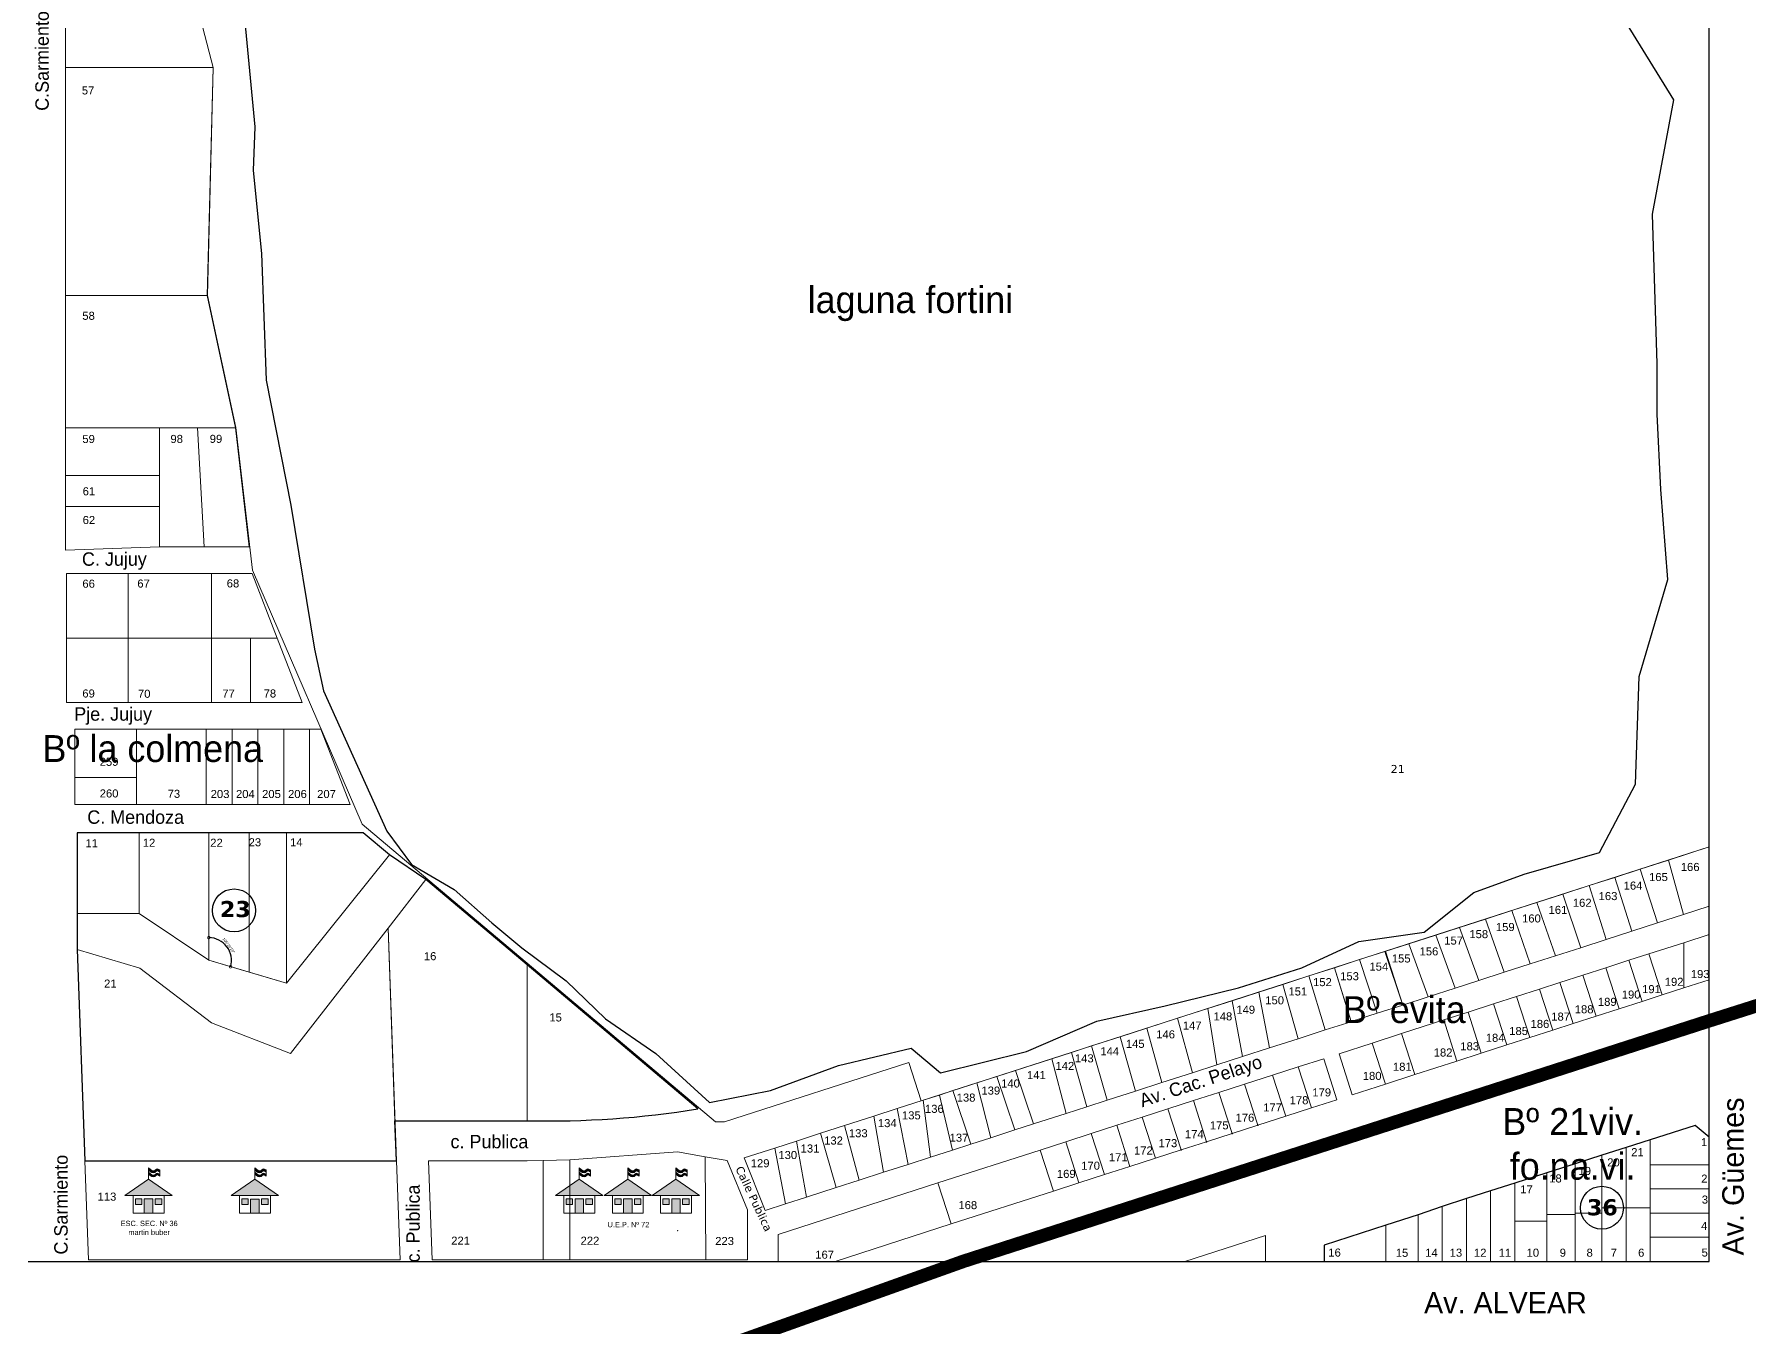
# Model space of a CAD drawing. Header units: millimetres. Extents: x 0 to 6558, y 60 to 10727.
# Drawn here: x 2556 to 3195, y 7400 to 7882 of the extents above; entities that cross this region are included whole.
import ezdxf

# ---------------------------------------------------------------- set-up
doc = ezdxf.new("R2010")
doc.units = ezdxf.units.MM
doc.linetypes.add('ACAD_ISO04W100', pattern=[30, 24, -3, 0, -3])
for name, color, linetype, lineweight in [('0 FERROCARRIL', 5, 'Continuous', 18), ('0 LAGUNA', 140, 'Continuous', 30), ('0 NOMBRE DE BARRIOS', 251, 'Continuous', 35), ('0 N° DE PARCELA', 255, 'Continuous', 25), ('0 SIG - PARCELAS', 252, 'Continuous', 18), ('EQUIPAMIENTOS', 10, 'Continuous', 18)]:
    doc.layers.add(name, color=color, linetype=linetype, lineweight=lineweight)
for name, color, linetype in [('0 NOMBRE DE CALLES', 255, 'Continuous'), ('0 N° DE MANZANA', 255, 'Continuous'), ('0 SIG - CHACRAS', 253, 'Continuous'), ('0 SIG - MANZANAS', 253, 'Continuous'), ('TERCIARIO', 6, 'Continuous')]:
    doc.layers.add(name, color=color, linetype=linetype)
doc.layers.add('auxiliares', color=3, linetype='Continuous', plot=False)
doc.styles.add('ARIAL', font='arial.ttf')
doc.styles.get("Standard").update_dxf_attribs({"font": 'arial.ttf'})
doc.styles.add('STYLE1', font='arial.ttf')
doc.dimstyles.new('Copia de 1-100', dxfattribs={"dimscale": 200, "dimtxt": 0.05, "dimasz": 0.01, "dimexe": 0.0035, "dimexo": 0.0035, "dimgap": 0.0015, "dimtad": 1, "dimzin": 4, "dimdsep": 46, "dimtxsty": 'ARIAL', "dimblk": 'DOTSMALL', "dimcen": 0.009, "dimdle": 0.0015, "dimclrd": 6, "dimclre": 256, "dimclrt": 6, "dimazin": 0, "dimtfac": 1, "dimtmove": 2, "dimatfit": 2, "dimldrblk": 'DOTSMALL', "dimfxl": 0.035, "dimfxlon": 1, "dimtfillclr": 6, "dimtolj": 2, "dimtzin": 0, "dimlwd": -1, "dimlwe": -1, "dimarcsym": 0})

# ---------------------------------------------------------------- blocks, each defined once
blk = doc.blocks.new('ESCUELA')
at = {"linetype": 'Continuous'}
h = blk.add_hatch(color=130, dxfattribs=at)
edge = h.paths.add_edge_path()
edge.add_spline(control_points=[(-7.8, 81.5), (-10.1, 82.8), (-13.9, 84.9), (-19.3, 77.2), (-24.9, 81.8), (-29.1, 85.3)], knot_values=[0, 0, 0, 0, 2.102185, 3.349937, 7.23201, 7.23201, 7.23201, 7.23201], degree=3, periodic=0)
edge.add_line((-29.1, 85.3), (-29.1, 81.5))
edge.add_spline(control_points=[(-29.1, 81.5), (-24.9, 78), (-19.3, 73.4), (-13.9, 81.1), (-10.1, 79), (-7.8, 77.7)], knot_values=[0, 0, 0, 0, 3.882072, 5.129825, 7.23201, 7.23201, 7.23201, 7.23201], degree=3, periodic=0)
edge.add_line((-7.8, 77.7), (-7.8, 81.5))
edge = h.paths.add_edge_path()
edge.add_spline(control_points=[(-7.8, 73.4), (-10.1, 74.7), (-13.9, 76.8), (-19.3, 69.1), (-24.9, 73.7), (-29.1, 77.2)], knot_values=[0, 0, 0, 0, 2.102185, 3.349937, 7.23201, 7.23201, 7.23201, 7.23201], degree=3, periodic=0)
edge.add_line((-29.1, 77.2), (-29.1, 73.8))
edge.add_spline(control_points=[(-29.1, 73.8), (-24.9, 70.3), (-19.3, 65.7), (-13.9, 73.5), (-10.1, 71.3), (-7.8, 70)], knot_values=[0, 0, 0, 0, 3.882072, 5.129825, 7.23201, 7.23201, 7.23201, 7.23201], degree=3, periodic=0)
edge.add_line((-7.8, 70), (-7.8, 73.4))
blk.add_hatch(color=256, dxfattribs=at).paths.add_polyline_path([(15.5, 33.6), (-29.1, 64.4), (-73.8, 33.6)])
h = blk.add_hatch(color=256, dxfattribs=at)
h.paths.add_polyline_path([(-53.8, 27.3), (-53.8, 16.3), (-41.6, 16.3), (-41.6, 27.3)])
h.paths.add_polyline_path([(-21.1, 26.9), (-37.1, 26.9), (-37.1, 0), (-21.1, 0)])
h.paths.add_polyline_path([(-4.4, 27.3), (-16.7, 27.3), (-16.7, 16.3), (-4.4, 16.3)])
for p, q in [((-29.1, 64.4), (-29.1, 85.3)), ((-29.1, 64.4), (-73.8, 33.6)), ((-73.8, 33.6), (15.5, 33.6)), ((-29.1, 64.4), (15.5, 33.6))]:
    blk.add_line(p, q, dxfattribs=at)
at = {"color": 130, "linetype": 'Continuous'}
blk.add_line((-7.8, 81.5), (-7.8, 70), dxfattribs=at)
at = {"linetype": 'Continuous'}
blk.add_lwpolyline([(0, 33.6), (0, 0), (-58.2, 0), (-58.2, 33.6)], dxfattribs=at)
for points in [[(-53.8, 27.3), (-41.6, 27.3), (-41.6, 16.3), (-53.8, 16.3)], [(-37.1, 26.9), (-21.1, 26.9), (-21.1, 0), (-37.1, 0)], [(-4.4, 27.3), (-16.7, 27.3), (-16.7, 16.3), (-4.4, 16.3)]]:
    blk.add_lwpolyline(points, close=True, dxfattribs=at)
at = {"color": 130, "linetype": 'Continuous'}
for points in [[(-29.1, 85.3), (-17.4, 80.6), (-14.4, 83.2), (-7.8, 81.5)], [(-29.1, 81.5), (-17.4, 76.8), (-14.4, 79.4), (-7.8, 77.7)], [(-29.1, 77.2), (-17.4, 72.5), (-14.4, 75.1), (-7.8, 73.4)], [(-29.1, 73.8), (-17.4, 69.1), (-14.4, 71.8), (-7.8, 70)]]:
    blk.add_spline(points, degree=3, dxfattribs=at)
blk = doc.blocks.new('A$C21BF7D2A')
at = {"layer": 'EQUIPAMIENTOS', "linetype": 'Continuous'}
h = blk.add_hatch(color=130, dxfattribs=at)
edge = h.paths.add_edge_path()
edge.add_spline(control_points=[(13.06, 16.13), (12.6, 16.4), (11.85, 16.82), (10.79, 15.28), (9.68, 16.19), (8.84, 16.88)], knot_values=[0, 0, 0, 0, 2.102185, 3.349937, 7.23201, 7.23201, 7.23201, 7.23201], degree=3, periodic=0)
edge.add_line((8.84, 16.88), (8.84, 16.13))
edge.add_spline(control_points=[(8.84, 16.13), (9.68, 15.44), (10.79, 14.53), (11.85, 16.06), (12.6, 15.64), (13.06, 15.38)], knot_values=[0, 0, 0, 0, 3.882072, 5.129825, 7.23201, 7.23201, 7.23201, 7.23201], degree=3, periodic=0)
edge.add_line((13.06, 15.38), (13.06, 16.13))
edge = h.paths.add_edge_path()
edge.add_spline(control_points=[(13.06, 14.53), (12.6, 14.79), (11.85, 15.21), (10.79, 13.67), (9.68, 14.59), (8.84, 15.28)], knot_values=[0, 0, 0, 0, 2.102185, 3.349937, 7.23201, 7.23201, 7.23201, 7.23201], degree=3, periodic=0)
edge.add_line((8.84, 15.28), (8.84, 14.61))
edge.add_spline(control_points=[(8.84, 14.61), (9.68, 13.92), (10.79, 13.01), (11.85, 14.55), (12.6, 14.12), (13.06, 13.86)], knot_values=[0, 0, 0, 0, 3.882072, 5.129825, 7.23201, 7.23201, 7.23201, 7.23201], degree=3, periodic=0)
edge.add_line((13.06, 13.86), (13.06, 14.53))
at = {"layer": 'EQUIPAMIENTOS'}
blk.add_hatch(color=256, dxfattribs=at).paths.add_polyline_path([(17.68, 6.65), (8.84, 12.76), (0, 6.65)])
h = blk.add_hatch(color=256, dxfattribs=at)
h.paths.add_polyline_path([(3.96, 5.4), (3.96, 3.23), (6.37, 3.23), (6.37, 5.4)])
h.paths.add_polyline_path([(10.42, 5.32), (7.26, 5.32), (7.26, 0), (10.42, 0)])
h.paths.add_polyline_path([(13.73, 5.4), (11.31, 5.4), (11.31, 3.23), (13.73, 3.23)])
for p, q in [((8.84, 12.76), (8.84, 16.88)), ((8.84, 12.76), (0, 6.65)), ((0, 6.65), (17.68, 6.65)), ((8.84, 12.76), (17.68, 6.65))]:
    blk.add_line(p, q, dxfattribs=at)
at = {"layer": 'EQUIPAMIENTOS', "color": 130, "linetype": 'Continuous'}
blk.add_line((13.06, 16.13), (13.06, 13.86), dxfattribs=at)
at = {"layer": 'EQUIPAMIENTOS'}
blk.add_lwpolyline([(14.6, 6.65), (14.6, 0), (3.08, 0), (3.08, 6.65)], dxfattribs=at)
for points in [[(3.96, 5.4), (6.37, 5.4), (6.37, 3.23), (3.96, 3.23)], [(7.26, 5.32), (10.42, 5.32), (10.42, 0), (7.26, 0)], [(13.73, 5.4), (11.31, 5.4), (11.31, 3.23), (13.73, 3.23)]]:
    blk.add_lwpolyline(points, close=True, dxfattribs=at)
at = {"layer": 'EQUIPAMIENTOS', "color": 130, "linetype": 'Continuous'}
for points in [[(8.84, 16.88), (11.15, 15.96), (11.76, 16.48), (13.06, 16.13)], [(8.84, 16.13), (11.15, 15.2), (11.76, 15.73), (13.06, 15.38)], [(8.84, 15.28), (11.15, 14.35), (11.76, 14.87), (13.06, 14.53)], [(8.84, 14.61), (11.15, 13.69), (11.76, 14.21), (13.06, 13.86)]]:
    blk.add_spline(points, degree=3, dxfattribs=at)
blk = doc.blocks.new('_DotSmall')
at = {"color": 0, "linetype": 'ByBlock', "const_width": 0.5}
blk.add_lwpolyline([(-0.0625, 0, 1), (0.0625, 0, 1)], format="xyb", close=True, dxfattribs=at)
blk = doc.blocks.new('*D51')
at = {"layer": 'auxiliares', "color": 0, "transparency": 16777216}
blk.add_arc((2620.9, 7537.28), 8.45, 343.66396, 90, dxfattribs=at)
at = {"layer": 'auxiliares', "color": 0, "transparency": 16777216, "xscale": 2, "yscale": 2, "zscale": 2}
for p, rotation in [((2620.9, 7545.73), 179.999999999999), ((2629.01, 7534.9), 253.6639571098894)]:
    blk.add_blockref('_DotSmall', p, dxfattribs=dict(at, rotation=rotation))
at = {"layer": 'auxiliares', "color": 0, "transparency": 16777216, "insert": (2628.32, 7542.83), "char_height": 1, "attachment_point": 5, "rotation": 306.83198, "style": 'ARIAL'}
blk.add_mtext('\\A2;106°20\'10"', dxfattribs=at)

msp = doc.modelspace()

# ---------------------------------------------------------------- linework, layer by layer
at = {"layer": '0 FERROCARRIL', "color": 253, "linetype": 'ACAD_ISO04W100', "const_width": 5}
msp.add_lwpolyline([(109.624, 6684.639), (525.882, 6828.094), (942.14, 6971.549), (1174.005, 7049.313), (1449.871, 7141.835), (1869.827, 7294.051), (2014.038, 7345.499, -0.0608028), (2199.979, 7371.655), (2736.887, 7371.655, 0.0947228), (2818.9, 7395.432), (2901.999, 7425.105), (3179.979, 7514.739), (3199.979, 7521.095), (4019.364, 7784.447, -0.1059511), (4109.937, 7793.522), (4204, 7793.522)], format="xyb", dxfattribs=at)
at = {"layer": '0 LAGUNA'}
for points in [[(2651.409, 7706.902), (2660.235, 7653.231), (2663.583, 7637.675), (2687.285, 7585.352), (2696.472, 7573), (2712.323, 7563.613), (2726.414, 7551.291), (2737.569, 7541.903), (2754.008, 7529.582), (2768.685, 7515.5), (2787.473, 7502.592), (2807.509, 7484.278), (2830.24, 7488.811), (2855.514, 7498.052), (2882.638, 7504.52), (2893.495, 7495.406), (2925.608, 7503.293), (2951.751, 7514.645), (2977.206, 7520.301), (3004.512, 7527.012), (3028.115, 7534.443), (3049.422, 7544.341), (3073.771, 7547.729), (3092.264, 7562.515), (3110.975, 7569.422), (3139.109, 7577.455), (3152.505, 7602.893), (3153.845, 7643.059), (3164.562, 7679.207), (3161.883, 7712.679), (3160.543, 7740.794), (3160.543, 7759.538), (3158.783, 7815.262), (3166.729, 7857.937), (3143.96, 7894.889)], [(2634.279, 7886.915), (2638.093, 7847.837), (2637.488, 7831.506), (2640.514, 7800.657), (2642.33, 7753.477), (2651.409, 7706.902)]]:
    msp.add_lwpolyline(points, dxfattribs=at)
at = {"layer": '0 N° DE MANZANA'}
for centre in [(2630.297, 7555.868), (3139.979, 7445.105)]:
    msp.add_circle(centre, 8, dxfattribs=at)
at = {"layer": '0 N° DE PARCELA'}
for p in [(3002.211, 7472.767), (3011.73, 7475.833), (2983.175, 7466.634), (2992.693, 7469.701)]:
    msp.add_point(p, dxfattribs=at)
at = {"layer": '0 SIG - CHACRAS'}
msp.add_lwpolyline([(2199.979, 7425.105), (3179.979, 7425.105), (3179.979, 8400.105), (2199.979, 8400.105)], close=True, dxfattribs=at)
at = {"layer": '0 SIG - MANZANAS'}
msp.add_lwpolyline([(2803.134, 7481.928), (2739.581, 7535.557), (2701.79, 7567.445), (2688.263, 7576.544), (2678.451, 7584.78), (2571.901, 7584.78), (2571.901, 7554.78), (2571.901, 7541.255), (2574.743, 7462.517), (2690.81, 7462.587), (2690.271, 7477.517), (2739.581, 7477.517, 0.0464765)], format="xyb", close=True, dxfattribs=at)
msp.add_lwpolyline([(3036.479, 7431.195), (3036.479, 7425.105), (3179.979, 7425.105), (3179.979, 7471.425), (3174.671, 7475.723), (3157.993, 7470.388), (3148.979, 7467.505), (3139.979, 7464.625), (3129.979, 7461.425), (3119.479, 7458.065), (3107.479, 7454.235), (3098.479, 7451.355), (3089.479, 7448.475), (3080.479, 7445.595), (3071.479, 7442.395), (3059.479, 7438.555)], close=True, dxfattribs=at)
at = {"layer": '0 SIG - PARCELAS'}
for p, q in [((2629.565, 7623.354), (2629.565, 7595.354)), ((2639.195, 7623.354), (2639.195, 7595.354)), ((2648.825, 7623.354), (2648.825, 7595.354)), ((2658.455, 7623.354), (2658.455, 7595.354))]:
    msp.add_line(p, q, dxfattribs=at)
for points in [[(2687.755, 8077.806), (2608.285, 8027.62), (2593.983, 7979.678), (2622.557, 7869.937), (2620.397, 7784.965), (2631.004, 7735.744), (2637.219, 7682.597), (2678.011, 7588.03), (2809.675, 7477.06), (2813.026, 7477.056), (2881.682, 7499.172), (2886.281, 7484.895), (3179.979, 7579.505), (3179.979, 7939.585), (2921.036, 7983.317)], [(2620.314, 7784.924), (2567.494, 7784.924), (2567.494, 7735.694), (2630.884, 7735.694), (2620.314, 7784.924)], [(2567.494, 7735.694), (2567.494, 7717.904), (2602.494, 7717.904), (2602.494, 7735.694)], [(2567.494, 7735.694), (2567.494, 7717.904), (2602.494, 7717.904), (2602.494, 7735.694)], [(2616.689, 7735.694), (2602.494, 7735.694), (2602.494, 7691.304), (2619.194, 7691.329)], [(2616.689, 7735.694), (2602.494, 7735.694), (2602.494, 7691.304), (2619.194, 7691.329)], [(2630.884, 7735.694), (2616.689, 7735.694), (2619.194, 7691.329), (2635.894, 7691.354)], [(2630.884, 7735.694), (2616.689, 7735.694), (2619.194, 7691.329), (2635.894, 7691.354)], [(2567.494, 7717.904), (2567.494, 7706.404), (2602.494, 7706.404), (2602.494, 7717.904)], [(2567.494, 7717.904), (2567.494, 7706.404), (2602.494, 7706.404), (2602.494, 7717.904)], [(2567.494, 7706.404), (2567.494, 7691.354), (2567.541, 7690.055), (2602.494, 7691.304), (2602.494, 7706.404)], [(2567.494, 7706.404), (2567.494, 7691.354), (2567.541, 7690.055), (2602.494, 7691.304), (2602.494, 7706.404)], [(2567.853, 7681.354), (2590.853, 7681.354), (2590.853, 7657.354), (2567.853, 7657.354)], [(2567.853, 7681.354), (2590.853, 7681.354), (2590.853, 7657.354), (2567.853, 7657.354)], [(2590.853, 7681.354), (2621.853, 7681.354), (2621.853, 7657.354), (2590.853, 7657.354)], [(2590.853, 7681.354), (2621.853, 7681.354), (2621.853, 7657.354), (2590.853, 7657.354)], [(2646.373, 7657.354), (2637.053, 7681.354), (2621.853, 7681.354), (2621.853, 7657.354)], [(2646.373, 7657.354), (2637.053, 7681.354), (2621.853, 7681.354), (2621.853, 7657.354)], [(2567.853, 7657.354), (2590.853, 7657.354), (2590.853, 7633.354), (2567.853, 7633.354)], [(2567.853, 7657.354), (2590.853, 7657.354), (2590.853, 7633.354), (2567.853, 7633.354)], [(2590.853, 7657.354), (2621.853, 7657.354), (2621.853, 7633.354), (2590.853, 7633.354)], [(2590.853, 7657.354), (2621.853, 7657.354), (2621.853, 7633.354), (2590.853, 7633.354)], [(2646.373, 7657.354), (2621.853, 7657.354), (2621.853, 7633.354), (2655.693, 7633.354)], [(2621.853, 7657.354), (2621.853, 7633.354), (2636.443, 7633.354), (2636.443, 7657.354)], [(2636.443, 7657.354), (2636.443, 7633.354), (2655.693, 7633.354), (2646.373, 7657.354)], [(2570.935, 7605.354), (2593.935, 7605.354), (2593.935, 7623.354), (2570.935, 7623.354)], [(2593.935, 7623.354), (2619.935, 7623.354), (2619.935, 7595.354), (2593.935, 7595.354)], [(2593.935, 7623.354), (2619.935, 7623.354), (2619.935, 7595.354), (2593.935, 7595.354)], [(2619.935, 7623.354), (2629.565, 7623.354), (2629.565, 7595.354), (2619.935, 7595.354)], [(2629.565, 7595.354), (2639.195, 7595.354), (2639.195, 7623.354), (2629.565, 7623.354)], [(2639.195, 7623.354), (2648.825, 7623.354), (2648.825, 7595.354), (2639.195, 7595.354)], [(2648.825, 7595.354), (2658.455, 7595.354), (2658.455, 7623.354), (2648.825, 7623.354)], [(2570.935, 7595.354), (2593.935, 7595.354), (2593.935, 7605.354), (2570.935, 7605.354)], [(2594.901, 7584.78), (2571.901, 7584.78), (2571.901, 7554.78), (2594.901, 7554.78)], [(2594.901, 7554.78), (2594.901, 7584.78), (2620.901, 7584.78), (2620.901, 7537.28)], [(2649.901, 7584.78), (2620.901, 7584.78), (2620.901, 7537.28), (2649.901, 7528.78)], [(2636.001, 7584.78), (2620.901, 7584.78), (2620.901, 7537.28), (2636.001, 7532.854)], [(2649.901, 7584.78), (2636.001, 7584.78), (2636.001, 7532.854), (2649.901, 7528.78)], [(2678.451, 7584.78), (2649.901, 7584.78), (2649.901, 7528.78), (2688.263, 7576.544)], [(3164.75, 7574.599), (3154.279, 7571.226), (3160.638, 7551.191), (3170.394, 7554.333), (3164.75, 7574.599)], [(3164.75, 7574.599), (3154.279, 7571.226), (3160.638, 7551.191), (3170.394, 7554.333), (3164.75, 7574.599)], [(3179.979, 7579.505), (3164.75, 7574.599), (3170.394, 7554.333), (3179.979, 7557.421)], [(3179.979, 7579.505), (3164.75, 7574.599), (3170.394, 7554.333), (3179.979, 7557.421)], [(3144.761, 7568.16), (3135.243, 7565.094), (3141.601, 7545.058), (3151.167, 7548.14)], [(3144.761, 7568.16), (3135.243, 7565.094), (3141.601, 7545.058), (3151.167, 7548.14)], [(3154.279, 7571.226), (3144.761, 7568.16), (3151.167, 7548.14), (3160.638, 7551.191)], [(3154.279, 7571.226), (3144.761, 7568.16), (3151.167, 7548.14), (3160.638, 7551.191)], [(2690.271, 7477.517), (2687.682, 7549.28), (2701.79, 7567.445), (2739.581, 7535.557), (2739.581, 7477.517)], [(3125.439, 7561.936), (3115.683, 7558.793), (3122.679, 7538.963), (3132.083, 7541.992)], [(3125.439, 7561.936), (3115.683, 7558.793), (3122.679, 7538.963), (3132.083, 7541.992)], [(3135.243, 7565.094), (3125.439, 7561.936), (3132.083, 7541.992), (3141.601, 7545.058)], [(3135.243, 7565.094), (3125.439, 7561.936), (3132.083, 7541.992), (3141.601, 7545.058)], [(3106.402, 7555.803), (3096.598, 7552.645), (3103.594, 7532.815), (3113.293, 7535.939)], [(3106.402, 7555.803), (3096.598, 7552.645), (3103.594, 7532.815), (3113.293, 7535.939)], [(3115.683, 7558.793), (3106.402, 7555.803), (3113.293, 7535.939), (3122.679, 7538.963)], [(3115.683, 7558.793), (3106.402, 7555.803), (3113.293, 7535.939), (3122.679, 7538.963)], [(2571.901, 7541.255), (2574.743, 7462.517), (2690.81, 7462.587), (2687.682, 7549.28), (2651.35, 7502.502), (2621.921, 7513.986), (2595.17, 7534.383), (2595.16, 7534.392)], [(3086.937, 7549.533), (3078.047, 7546.669), (3085.329, 7526.931), (3094.076, 7529.749)], [(3086.937, 7549.533), (3078.047, 7546.669), (3085.329, 7526.931), (3094.076, 7529.749)], [(3096.598, 7552.645), (3086.937, 7549.533), (3094.076, 7529.749), (3103.594, 7532.815)], [(3096.598, 7552.645), (3086.937, 7549.533), (3094.076, 7529.749), (3103.594, 7532.815)], [(3068.034, 7543.443), (3059.134, 7540.577), (3065.749, 7520.624), (3075.287, 7523.696)], [(3068.034, 7543.443), (3059.134, 7540.577), (3065.749, 7520.624), (3075.287, 7523.696)], [(3078.047, 7546.669), (3068.034, 7543.443), (3075.287, 7523.696), (3085.329, 7526.931)], [(3078.047, 7546.669), (3068.034, 7543.443), (3075.287, 7523.696), (3085.329, 7526.931)], [(3157.979, 7461.105), (3179.979, 7461.105), (3179.979, 7471.425), (3174.671, 7475.723), (3157.993, 7470.388)], [(2755.483, 7462.891), (2755.483, 7425.701), (2806.043, 7425.701), (2805.83, 7464.111), (2795.485, 7465.963)], [(3139.979, 7445.105), (3139.979, 7464.625), (3148.979, 7467.505), (3148.979, 7445.105)], [(3148.979, 7445.105), (3148.979, 7467.505), (3157.993, 7470.385), (3157.979, 7445.105)], [(2574.743, 7462.517), (2690.81, 7462.587), (2692.163, 7425.701), (2576.093, 7425.701)], [(2702.82, 7462.597), (2704.173, 7425.701), (2745.483, 7425.701), (2745.483, 7462.721), (2739.48, 7462.618)], [(2755.483, 7462.891), (2745.483, 7462.721), (2745.483, 7425.701), (2755.483, 7425.701)], [(2805.83, 7464.111), (2806.043, 7425.701), (2821.663, 7425.701), (2821.663, 7444.301), (2813.983, 7462.649)], [(3119.479, 7442.605), (3119.479, 7458.065), (3129.979, 7461.425), (3129.979, 7442.605)], [(3129.979, 7443.105), (3129.979, 7461.425), (3139.979, 7464.625), (3139.979, 7443.105)], [(3157.979, 7461.105), (3179.979, 7461.105), (3179.979, 7452.105), (3157.979, 7452.105)], [(3157.979, 7461.105), (3179.979, 7461.105), (3179.979, 7452.105), (3157.979, 7452.105)], [(3098.479, 7425.105), (3098.479, 7451.355), (3107.479, 7454.235), (3107.479, 7425.105)], [(3107.479, 7440.105), (3107.479, 7454.235), (3119.479, 7458.065), (3119.479, 7440.105)], [(3080.479, 7425.105), (3080.479, 7445.595), (3089.479, 7448.475), (3089.479, 7425.105)], [(3089.479, 7425.105), (3089.479, 7448.475), (3098.479, 7451.355), (3098.479, 7425.105)], [(3157.979, 7452.105), (3179.979, 7452.105), (3179.979, 7443.105), (3157.979, 7443.105)], [(3157.979, 7452.105), (3179.979, 7452.105), (3179.979, 7443.105), (3157.979, 7443.105)], [(3059.479, 7425.105), (3059.479, 7438.555), (3071.479, 7442.395), (3071.479, 7425.105)], [(3071.479, 7425.105), (3071.479, 7442.395), (3080.479, 7445.595), (3080.479, 7425.105)], [(3107.479, 7440.105), (3119.479, 7440.105), (3119.479, 7425.105), (3107.479, 7425.105)], [(3119.479, 7442.605), (3129.979, 7442.605), (3129.979, 7425.105), (3119.479, 7425.105)], [(3129.979, 7443.105), (3139.979, 7443.105), (3139.979, 7425.105), (3129.979, 7425.105)], [(3139.979, 7445.105), (3148.979, 7445.105), (3148.979, 7425.105), (3139.979, 7425.105)], [(3148.979, 7445.105), (3157.979, 7445.105), (3157.979, 7425.105), (3148.979, 7425.105)], [(3157.979, 7443.105), (3179.979, 7443.105), (3179.979, 7434.105), (3157.979, 7434.105)], [(3157.979, 7443.105), (3179.979, 7443.105), (3179.979, 7434.105), (3157.979, 7434.105)], [(2984.599, 7425.105), (3014.599, 7434.725), (3014.599, 7425.105)], [(3059.479, 7438.555), (3036.479, 7431.195), (3036.479, 7425.105), (3059.479, 7425.105)], [(3157.979, 7434.105), (3179.979, 7434.105), (3179.979, 7425.105), (3157.979, 7425.105)]]:
    msp.add_lwpolyline(points, close=True, dxfattribs=at)
for points in [[(2593.976, 7979.676), (2565.488, 7946.896), (2567.446, 7934.854), (2567.494, 7869.894), (2622.544, 7869.894), (2593.976, 7979.676)], [(2593.976, 7979.676), (2565.488, 7946.896), (2567.446, 7934.854), (2567.494, 7869.894), (2622.544, 7869.894), (2593.976, 7979.676)], [(2622.544, 7869.894), (2567.494, 7869.894), (2567.494, 7784.924), (2620.314, 7784.924), (2622.544, 7869.894)], [(2622.544, 7869.894), (2567.494, 7869.894), (2567.494, 7784.924), (2620.314, 7784.924), (2622.544, 7869.894)], [(2620.314, 7784.924), (2567.494, 7784.924), (2567.494, 7735.694), (2630.884, 7735.694), (2620.314, 7784.924)], [(2630.884, 7735.694), (2602.494, 7735.694), (2602.494, 7691.304), (2635.894, 7691.354), (2630.884, 7735.694)], [(2662.665, 7623.354), (2619.935, 7623.354), (2619.935, 7595.354), (2673.545, 7595.354), (2662.665, 7623.354)], [(2662.665, 7623.354), (2619.935, 7623.354), (2619.935, 7595.354), (2673.545, 7595.354), (2662.665, 7623.354)], [(2658.455, 7623.354), (2662.665, 7623.354), (2673.545, 7595.354), (2658.455, 7595.354), (2658.455, 7623.354)], [(3170.461, 7543.849), (3157.439, 7539.654), (3162.37, 7524.359), (3170.461, 7526.966), (3170.461, 7543.849)], [(3170.461, 7543.849), (3157.439, 7539.654), (3162.37, 7524.359), (3170.461, 7526.966), (3170.461, 7543.849)], [(3179.979, 7546.915), (3170.461, 7543.849), (3170.461, 7526.966), (3179.979, 7530.032), (3179.979, 7546.915)], [(3179.979, 7546.915), (3170.461, 7543.849), (3170.461, 7526.966), (3179.979, 7530.032), (3179.979, 7546.915)], [(3049.711, 7537.541), (3040.336, 7534.521), (3046.513, 7514.427), (3056.174, 7517.539), (3049.711, 7537.541)], [(3049.711, 7537.541), (3040.336, 7534.521), (3046.513, 7514.427), (3056.174, 7517.539), (3049.711, 7537.541)], [(3059.134, 7540.577), (3049.711, 7537.541), (3056.174, 7517.539), (3065.749, 7520.624), (3059.304, 7540.631)], [(3059.134, 7540.577), (3049.711, 7537.541), (3056.174, 7517.539), (3065.749, 7520.624), (3059.134, 7540.577)], [(3150.053, 7537.275), (3141.487, 7534.515), (3146.417, 7519.22), (3154.984, 7521.98), (3150.053, 7537.275)], [(3150.053, 7537.275), (3141.487, 7534.515), (3146.417, 7519.22), (3154.984, 7521.98), (3150.053, 7537.275)], [(3157.439, 7539.654), (3150.053, 7537.275), (3154.984, 7521.98), (3162.37, 7524.359), (3157.439, 7539.654)], [(3157.439, 7539.654), (3150.053, 7537.275), (3154.984, 7521.98), (3162.37, 7524.359), (3157.439, 7539.654)], [(3030.817, 7531.455), (3021.07, 7528.315), (3026.829, 7508.086), (3036.899, 7511.33), (3030.817, 7531.455)], [(3030.817, 7531.455), (3021.07, 7528.315), (3026.829, 7508.086), (3036.899, 7511.33), (3030.817, 7531.455)], [(3040.336, 7534.521), (3030.817, 7531.455), (3036.899, 7511.33), (3046.536, 7514.355), (3040.336, 7534.521)], [(3040.336, 7534.521), (3030.817, 7531.455), (3036.899, 7511.33), (3046.536, 7514.355), (3040.336, 7534.521)], [(3132.92, 7531.756), (3124.354, 7528.996), (3129.284, 7513.701), (3137.851, 7516.461), (3132.92, 7531.756)], [(3132.92, 7531.756), (3124.354, 7528.996), (3129.284, 7513.701), (3137.851, 7516.461), (3132.92, 7531.756)], [(3141.487, 7534.515), (3132.92, 7531.756), (3137.851, 7516.461), (3146.417, 7519.22), (3141.487, 7534.515)], [(3141.487, 7534.515), (3132.92, 7531.756), (3137.851, 7516.461), (3146.417, 7519.22), (3141.487, 7534.515)], [(3012.123, 7525.433), (3002.224, 7522.244), (3006.079, 7501.402), (3016.13, 7504.64), (3012.123, 7525.433)], [(3012.123, 7525.433), (3002.224, 7522.244), (3006.079, 7501.402), (3016.13, 7504.64), (3012.123, 7525.433)], [(3021.07, 7528.315), (3012.123, 7525.433), (3016.13, 7504.64), (3026.829, 7508.086), (3021.07, 7528.315)], [(3021.07, 7528.315), (3012.123, 7525.433), (3016.13, 7504.64), (3026.829, 7508.086), (3021.07, 7528.315)], [(3108.173, 7523.784), (3099.606, 7521.024), (3104.537, 7505.729), (3113.103, 7508.489), (3108.173, 7523.784)], [(3108.173, 7523.784), (3099.606, 7521.024), (3104.537, 7505.729), (3113.103, 7508.489), (3108.173, 7523.784)], [(3116.739, 7526.543), (3108.173, 7523.784), (3113.103, 7508.489), (3121.67, 7511.248), (3116.739, 7526.543)], [(3116.739, 7526.543), (3108.173, 7523.784), (3113.103, 7508.489), (3121.67, 7511.248), (3116.739, 7526.543)], [(3124.354, 7528.996), (3116.739, 7526.543), (3121.67, 7511.248), (3129.284, 7513.701), (3124.354, 7528.996)], [(3124.354, 7528.996), (3116.739, 7526.543), (3121.67, 7511.248), (3129.284, 7513.701), (3124.354, 7528.996)], [(2993.201, 7519.337), (2981.826, 7515.673), (2987.423, 7495.392), (2996.447, 7498.299), (2993.201, 7519.337)], [(2993.201, 7519.337), (2981.826, 7515.673), (2987.423, 7495.392), (2996.447, 7498.299), (2993.201, 7519.337)], [(3002.224, 7522.244), (2993.201, 7519.337), (2996.447, 7498.299), (3006.079, 7501.402), (3002.224, 7522.244)], [(3002.224, 7522.244), (2993.201, 7519.337), (2996.447, 7498.299), (3006.079, 7501.402), (3002.224, 7522.244)], [(3090.088, 7517.958), (3081.045, 7515.045), (3085.976, 7499.75), (3095.018, 7502.663), (3090.088, 7517.958)], [(3090.088, 7517.958), (3081.045, 7515.045), (3085.976, 7499.75), (3095.018, 7502.663), (3090.088, 7517.958)], [(3099.606, 7521.024), (3090.088, 7517.958), (3095.018, 7502.663), (3104.537, 7505.729), (3099.606, 7521.024)], [(3099.606, 7521.024), (3090.088, 7517.958), (3095.018, 7502.663), (3104.537, 7505.729), (3099.606, 7521.024)], [(2970.404, 7511.994), (2960.505, 7508.805), (2966.159, 7488.542), (2976.001, 7491.713), (2970.404, 7511.994)], [(2970.404, 7511.994), (2960.505, 7508.805), (2966.159, 7488.542), (2976.001, 7491.713), (2970.404, 7511.994)], [(2981.826, 7515.673), (2970.404, 7511.994), (2976.001, 7491.713), (2987.423, 7495.392), (2981.826, 7515.673)], [(2981.826, 7515.673), (2970.404, 7511.994), (2976.001, 7491.713), (2987.423, 7495.392), (2981.826, 7515.673)], [(3081.045, 7515.045), (3065.34, 7509.986), (3070.271, 7494.691), (3085.976, 7499.75), (3081.045, 7515.045)], [(3081.045, 7515.045), (3065.34, 7509.986), (3070.271, 7494.691), (3085.976, 7499.75), (3081.045, 7515.045)], [(2949.807, 7505.358), (2942.382, 7502.967), (2947.998, 7482.692), (2955.622, 7485.148), (2949.807, 7505.358)], [(2949.807, 7505.358), (2942.382, 7502.967), (2947.998, 7482.692), (2955.622, 7485.148), (2949.807, 7505.358)], [(2960.505, 7508.805), (2949.807, 7505.358), (2955.622, 7485.148), (2966.159, 7488.542), (2960.505, 7508.805)], [(2960.505, 7508.805), (2949.807, 7505.358), (2955.622, 7485.148), (2966.159, 7488.542), (2960.505, 7508.805)], [(3054.394, 7506.46), (3042.02, 7502.474), (3046.951, 7487.179), (3059.325, 7491.165), (3054.394, 7506.46)], [(3054.394, 7506.46), (3042.02, 7502.474), (3046.951, 7487.179), (3059.325, 7491.165), (3054.394, 7506.46)], [(3065.34, 7509.986), (3054.394, 7506.46), (3059.325, 7491.165), (3070.271, 7494.691), (3065.34, 7509.986)], [(3065.34, 7509.986), (3054.394, 7506.46), (3059.325, 7491.165), (3070.271, 7494.691), (3065.34, 7509.986)], [(2934.958, 7500.575), (2921.49, 7496.236), (2928.153, 7476.299), (2940.374, 7480.236), (2934.958, 7500.575)], [(2934.958, 7500.575), (2921.49, 7496.236), (2928.153, 7476.299), (2940.374, 7480.236), (2934.958, 7500.575)], [(2942.382, 7502.967), (2934.958, 7500.575), (2940.374, 7480.236), (2947.998, 7482.692), (2942.382, 7502.967)], [(2942.382, 7502.967), (2934.958, 7500.575), (2940.374, 7480.236), (2947.998, 7482.692), (2942.382, 7502.967)], [(3026.791, 7497.568), (3017.273, 7494.502), (3022.2, 7479.206), (3031.718, 7482.272), (3026.791, 7497.568)], [(3026.791, 7497.568), (3017.273, 7494.502), (3022.2, 7479.206), (3031.718, 7482.272), (3026.791, 7497.568)], [(3036.309, 7500.634), (3026.791, 7497.568), (3031.718, 7482.272), (3041.237, 7485.338), (3036.309, 7500.634)], [(3036.309, 7500.634), (3026.791, 7497.568), (3031.718, 7482.272), (3041.237, 7485.338), (3036.309, 7500.634)], [(2907.041, 7491.582), (2898.141, 7488.715), (2904.833, 7468.787), (2912.276, 7471.185), (2907.041, 7491.582)], [(2907.041, 7491.582), (2898.141, 7488.715), (2904.833, 7468.787), (2912.276, 7471.185), (2907.041, 7491.582)], [(2914.484, 7493.98), (2907.041, 7491.582), (2912.276, 7471.185), (2921.195, 7474.058), (2914.484, 7493.98)], [(2914.484, 7493.98), (2907.041, 7491.582), (2912.276, 7471.185), (2921.195, 7474.058), (2914.484, 7493.98)], [(2921.49, 7496.236), (2914.484, 7493.98), (2921.195, 7474.058), (2928.153, 7476.299), (2921.49, 7496.236)], [(2921.49, 7496.236), (2914.484, 7493.98), (2921.195, 7474.058), (2928.153, 7476.299), (2921.49, 7496.236)], [(3006.802, 7491.129), (2997.284, 7488.063), (3002.211, 7472.767), (3011.73, 7475.833), (3006.802, 7491.129)], [(3006.802, 7491.129), (2997.284, 7488.063), (3002.211, 7472.767), (3011.73, 7475.833), (3006.802, 7491.129)], [(3017.273, 7494.502), (3006.802, 7491.129), (3011.73, 7475.833), (3022.2, 7479.206), (3017.273, 7494.502)], [(3017.273, 7494.502), (3006.802, 7491.129), (3011.73, 7475.833), (3022.2, 7479.206), (3017.273, 7494.502)], [(2887.081, 7485.152), (2877.325, 7482.009), (2881.446, 7461.253), (2889.784, 7463.939), (2887.081, 7485.152)], [(2887.081, 7485.152), (2877.325, 7482.009), (2881.446, 7461.253), (2889.784, 7463.939), (2887.081, 7485.152)], [(2893.106, 7487.093), (2887.081, 7485.152), (2889.784, 7463.939), (2897.97, 7466.576), (2893.106, 7487.093)], [(2893.106, 7487.093), (2887.081, 7485.152), (2889.784, 7463.939), (2897.97, 7466.576), (2893.106, 7487.093)], [(2898.141, 7488.715), (2893.106, 7487.093), (2897.97, 7466.576), (2904.833, 7468.787), (2898.141, 7488.715)], [(2898.141, 7488.715), (2893.106, 7487.093), (2897.97, 7466.576), (2904.833, 7468.787), (2898.141, 7488.715)], [(2987.766, 7484.997), (2978.247, 7481.93), (2983.175, 7466.634), (2992.693, 7469.701), (2987.766, 7484.997)], [(2987.766, 7484.997), (2978.247, 7481.93), (2983.175, 7466.634), (2992.693, 7469.701), (2987.766, 7484.997)], [(2997.284, 7488.063), (2987.766, 7484.997), (2992.693, 7469.701), (3002.211, 7472.767), (2997.284, 7488.063)], [(2997.284, 7488.063), (2987.766, 7484.997), (2992.693, 7469.701), (3002.211, 7472.767), (2997.284, 7488.063)], [(2868.739, 7479.244), (2857.812, 7475.724), (2863.285, 7455.403), (2872.299, 7458.307), (2868.739, 7479.244)], [(2868.739, 7479.244), (2857.812, 7475.724), (2863.285, 7455.403), (2872.299, 7458.307), (2868.739, 7479.244)], [(2877.325, 7482.009), (2868.739, 7479.244), (2872.299, 7458.307), (2881.446, 7461.253), (2877.325, 7482.009)], [(2877.325, 7482.009), (2868.739, 7479.244), (2872.299, 7458.307), (2881.446, 7461.253), (2877.325, 7482.009)], [(2968.729, 7478.864), (2959.211, 7475.798), (2964.138, 7460.502), (2973.657, 7463.568), (2968.729, 7478.864)], [(2968.729, 7478.864), (2959.211, 7475.798), (2964.138, 7460.502), (2973.657, 7463.568), (2968.729, 7478.864)], [(2978.247, 7481.93), (2968.729, 7478.864), (2973.657, 7463.568), (2983.175, 7466.634), (2978.247, 7481.93)], [(2978.247, 7481.93), (2968.729, 7478.864), (2973.657, 7463.568), (2983.175, 7466.634), (2978.247, 7481.93)], [(2848.817, 7472.826), (2839.918, 7469.959), (2843.63, 7449.071), (2854.652, 7452.622), (2848.817, 7472.826)], [(2848.817, 7472.826), (2839.918, 7469.959), (2843.63, 7449.071), (2854.652, 7452.622), (2848.817, 7472.826)], [(2857.812, 7475.724), (2848.817, 7472.826), (2854.652, 7452.622), (2863.285, 7455.403), (2857.812, 7475.724)], [(2857.812, 7475.724), (2848.817, 7472.826), (2854.652, 7452.622), (2863.285, 7455.403), (2857.812, 7475.724)], [(2949.693, 7472.732), (2940.174, 7469.666), (2945.102, 7454.37), (2954.62, 7457.436), (2949.693, 7472.732)], [(2949.693, 7472.732), (2940.174, 7469.666), (2945.102, 7454.37), (2954.62, 7457.436), (2949.693, 7472.732)], [(2959.211, 7475.798), (2949.693, 7472.732), (2954.62, 7457.436), (2964.138, 7460.502), (2959.211, 7475.798)], [(2959.211, 7475.798), (2949.693, 7472.732), (2954.62, 7457.436), (2964.138, 7460.502), (2959.211, 7475.798)], [(2831.808, 7467.347), (2820.319, 7463.646), (2828.258, 7444.119), (2835.787, 7446.545), (2831.808, 7467.347)], [(2831.808, 7467.347), (2820.319, 7463.646), (2828.258, 7444.119), (2835.787, 7446.545), (2831.808, 7467.347)], [(2839.918, 7469.959), (2831.808, 7467.347), (2835.787, 7446.545), (2843.63, 7449.071), (2839.918, 7469.959)], [(2839.918, 7469.959), (2831.808, 7467.347), (2835.787, 7446.545), (2843.63, 7449.071), (2839.918, 7469.959)], [(2930.656, 7466.599), (2892.583, 7454.335), (2897.51, 7439.039), (2935.583, 7451.303), (2930.656, 7466.599)], [(2930.656, 7466.599), (2892.583, 7454.335), (2897.51, 7439.039), (2935.583, 7451.303), (2930.656, 7466.599)], [(2940.174, 7469.666), (2930.656, 7466.599), (2935.583, 7451.303), (2945.102, 7454.37), (2940.174, 7469.666)], [(2940.174, 7469.666), (2930.656, 7466.599), (2935.583, 7451.303), (2945.102, 7454.37), (2940.174, 7469.666)], [(2897.51, 7439.039), (2892.583, 7454.335), (2833.084, 7435.168), (2833.084, 7425.105), (2854.255, 7425.105), (2897.51, 7439.039)], [(2897.51, 7439.039), (2892.583, 7454.335), (2833.084, 7435.168), (2833.084, 7425.105), (2854.255, 7425.105), (2897.51, 7439.039)]]:
    msp.add_lwpolyline(points, dxfattribs=at)
msp.add_lwpolyline([(2739.581, 7477.517), (2739.581, 7535.557), (2803.134, 7481.928, -0.0464765)], format="xyb", close=True, dxfattribs=at)
at = {"layer": 'EQUIPAMIENTOS'}
msp.add_point((2795.545, 7436.515), dxfattribs=at)

# ---------------------------------------------------------------- block references
at = {"layer": 'EQUIPAMIENTOS', "linetype": 'Continuous', "xscale": 0.1979943306469067, "yscale": 0.1979943306469067, "zscale": 0.1979943306469067}
for p in [(2604.216, 7443.024), (2764.701, 7443.024), (2782.803, 7443.024), (2800.718, 7443.024)]:
    msp.add_blockref('ESCUELA', p, dxfattribs=at)
at = {"layer": 'TERCIARIO'}
msp.add_blockref('A$C21BF7D2A', (2629.229, 7443.024), dxfattribs=at)

# ---------------------------------------------------------------- texts
at = {"layer": '0 LAGUNA', "insert": (2882.33, 7781.914), "char_height": 10, "width": 338.88889, "attachment_point": 5}
msp.add_mtext('{\\fBankGothic Lt BT|b0|i0|c0|p34;laguna fortini}', dxfattribs=at)
at = {"layer": '0 NOMBRE DE BARRIOS', "linetype": 'Continuous', "lineweight": 25, "char_height": 10, "width": 338.88889, "attachment_point": 5}
for s, insert in [('{\\fBankGothic Lt BT|b0|i0|c0|p34;Bº la colmena}', (2600.02, 7616.1)), ('{\\fBankGothic Lt BT|b0|i0|c0|p34;Bº evita}', (3066.322, 7518.833)), ('{\\fBankGothic Lt BT|b0|i0|c0|p34;Bº 21viv. \\Pfo.na.vi.}', (3129.059, 7468.817))]:
    msp.add_mtext(s, dxfattribs=dict(at, insert=insert))
at = {"layer": '0 NOMBRE DE CALLES', "char_height": 5, "width": 783.33333, "attachment_point": 4}
for s, insert, rotation in [('\\pt10;{\\fBankGothic Lt BT|b0|i0|c0|p34;C.Sarmiento}', (2558.807, 7853.799), 90), ('\\pt10;{\\fBankGothic Lt BT|b0|i0|c0|p34;Av. Cac. Pelayo}', (2968.128, 7484.12), 18.318209), ('\\pt10;{\\fBankGothic Lt BT|b0|i0|c0|p34;C.Sarmiento}', (2565.85, 7427.653), 90), ('\\pt10;{\\fBankGothic Lt BT|b0|i0|c0|p34;c. Publica}', (2697.035, 7424.729), 90)]:
    msp.add_mtext(s, dxfattribs=dict(at, insert=insert, rotation=rotation))
for s, insert in [('\\pt10;{\\fBankGothic Lt BT|b0|i0|c0|p34;C. Jujuy}', (2573.632, 7686.027)), ('\\pt10;{\\fBankGothic Lt BT|b0|i0|c0|p34;Pje. Jujuy}', (2570.759, 7628.309)), ('\\pt10;{\\fBankGothic Lt BT|b0|i0|c0|p34;C. Mendoza}', (2575.62, 7590.602)), ('\\pt10;{\\fBankGothic Lt BT|b0|i0|c0|p34;c. Publica}', (2710.967, 7469.701))]:
    msp.add_mtext(s, dxfattribs=dict(at, insert=insert))
at = {"layer": '0 NOMBRE DE CALLES', "linetype": 'Continuous', "insert": (3188.885, 7427.316), "char_height": 8, "width": 783.33333, "attachment_point": 4, "rotation": 90}
msp.add_mtext('\\pt16;{\\fBankGothic Lt BT|b0|i0|c0|p34;Av. Güemes}', dxfattribs=at)
at = {"layer": '0 NOMBRE DE CALLES', "color": 4, "linetype": 'Continuous', "insert": (2818.367, 7460.315), "char_height": 3, "width": 783.33333, "attachment_point": 4, "rotation": 295.215315}
msp.add_mtext('\\pt6;{\\fVerdana|b0|i0|c0|p34;\\C256;Calle Publica}', dxfattribs=at)
at = {"layer": '0 NOMBRE DE CALLES', "linetype": 'Continuous', "insert": (3073.7, 7409.695), "char_height": 8, "width": 783.33333, "attachment_point": 4}
msp.add_mtext('\\pt16;{\\fBankGothic Lt BT|b0|i0|c0|p34;Av. ALVEAR}', dxfattribs=at)
at = {"layer": '0 N° DE MANZANA', "insert": (2625.062, 7556.322), "char_height": 6, "width": 338.88889, "attachment_point": 4}
msp.add_mtext('{\\fVerdana|b1|i0|c0|p34;23}', dxfattribs=at)
at = {"layer": '0 N° DE MANZANA', "insert": (3134.417, 7445.215), "char_height": 6, "attachment_point": 4}
msp.add_mtext('{\\fVerdana|b1|i0|c0|p34;36}', dxfattribs=at)
at = {"layer": '0 N° DE PARCELA', "char_height": 3, "attachment_point": 4, "style": 'STYLE1'}
for s, insert in [('57', (2573.586, 7861.367)), ('58', (2573.773, 7777.408)), ('59', (2573.775, 7731.512)), ('98', (2606.604, 7731.526)), ('99', (2621.237, 7731.557)), ('61', (2573.905, 7712.021)), ('62', (2573.905, 7701.311)), ('66', (2573.802, 7677.582)), ('67', (2594.266, 7677.641)), ('68', (2627.585, 7677.684)), ('69', (2573.776, 7636.682)), ('70', (2594.504, 7636.581)), ('77', (2625.919, 7636.681)), ('78', (2641.323, 7636.681)), ('259', (2580.244, 7611.225)), ('\\pt9;{\\fVerdana|b0|i0|c0|p34;21}', (3061.268, 7608.563)), ('260', (2580.244, 7599.43)), ('73', (2605.562, 7599.305)), ('203', (2621.598, 7599.228)), ('204', (2631.033, 7599.228)), ('205', (2640.75, 7599.228)), ('206', (2650.43, 7599.228)), ('207', (2661.262, 7599.228)), ('11', (2574.941, 7580.918)), ('12', (2596.3, 7581.082)), ('22', (2621.439, 7581.082)), ('23', (2635.734, 7581.246)), ('14', (2651.179, 7581.258)), ('165', (3157.538, 7568.291)), ('166', (3169.369, 7572.045)), ('163', (3138.748, 7561.2)), ('164', (3148.073, 7565.093)), ('161', (3120.096, 7556.056)), ('162', (3129.143, 7558.697)), ('158', (3090.587, 7547.018)), ('159', (3100.469, 7549.66)), ('160', (3110.213, 7552.858)), ('156', (3072.035, 7540.595)), ('157', (3081.222, 7544.627)), ('16', (2701.032, 7538.791)), ('154', (3053.354, 7534.914)), ('155', (3061.699, 7537.949)), ('21', (2581.89, 7528.61)), ('152', (3032.35, 7529.132)), ('153', (3042.444, 7531.337)), ('192', (3163.384, 7529.26)), ('193', (3173.109, 7532.15)), ('150', (3014.531, 7522.36)), ('151', (3023.18, 7525.662)), ('189', (3138.472, 7521.792)), ('190', (3147.367, 7524.503)), ('191', (3154.942, 7526.524)), ('15', (2747.789, 7515.98)), ('148', (2995.251, 7516.367)), ('149', (3003.765, 7518.859)), ('187', (3121.095, 7516.293)), ('188', (3129.853, 7519.019)), ('146', (2973.92, 7509.678)), ('147', (2983.828, 7512.982)), ('185', (3105.438, 7510.93)), ('186', (3113.393, 7513.566)), ('144', (2953.092, 7503.402)), ('145', (2962.601, 7506.132)), ('182', (3077.302, 7502.915)), ('183', (3087.205, 7505.235)), ('184', (3096.696, 7508.387)), ('142', (2936.371, 7497.925)), ('143', (2943.611, 7500.734)), ('181', (3062.106, 7497.614)), ('140', (2916.108, 7491.367)), ('141', (2925.757, 7494.543)), ('180', (3050.873, 7494.197)), ('138', (2899.559, 7486.116)), ('139', (2908.776, 7488.727)), ('178', (3023.628, 7485.131)), ('179', (3032.079, 7488.054)), ('134', (2870.196, 7476.602)), ('135', (2879.164, 7479.495)), ('136', (2887.745, 7481.927)), ('176', (3003.479, 7478.634)), ('177', (3013.76, 7482.461)), ('133', (2859.396, 7472.829)), ('137', (2896.922, 7471.176)), ('174', (2984.593, 7472.514)), ('175', (2993.885, 7475.766)), ('130', (2833.117, 7464.713)), ('131', (2841.413, 7467.15)), ('132', (2850.181, 7470.125)), ('171', (2956.265, 7463.899)), ('172', (2965.63, 7466.415)), ('173', (2974.764, 7469.134)), ('21', (3150.878, 7465.798)), ('1', (3176.889, 7469.543)), ('129', (2822.825, 7461.646)), ('169', (2936.899, 7457.688)), ('170', (2945.955, 7460.74)), ('19', (3131.27, 7458.775)), ('20', (3141.964, 7461.981)), ('17', (3109.552, 7451.953)), ('18', (3120.329, 7455.981)), ('2', (3176.981, 7455.949)), ('113', (2579.453, 7449.205)), ('168', (2900.208, 7446.047)), ('3', (3177.198, 7448.116)), ('4', (3176.926, 7438.325)), ('221', (2711.213, 7432.822)), ('222', (2759.42, 7432.807)), ('223', (2809.584, 7432.685)), ('167', (2846.866, 7427.586)), ('167', (2846.866, 7427.586)), ('16', (3038.024, 7428.37)), ('15', (3063.16, 7428.282)), ('14', (3074.127, 7428.325)), ('13', (3083.247, 7428.325)), ('12', (3092.294, 7428.325)), ('11', (3101.523, 7428.325)), ('10', (3111.9, 7428.325)), ('9', (3124.251, 7428.325)), ('8', (3134.251, 7428.325)), ('7', (3143.251, 7428.325)), ('6', (3153.463, 7428.317)), ('5', (3177.112, 7428.381))]:
    msp.add_mtext(s, dxfattribs=dict(at, insert=insert))
at = {"layer": 'EQUIPAMIENTOS', "linetype": 'Continuous', "char_height": 2, "width": 75, "attachment_point": 5}
for s, insert in [('{\\fBankGothic Lt BT|b0|i0|c0|p34;ESC. SEC. Nº 36\\Pmartin buber}', (2598.668, 7437.569)), ('{\\fBankGothic Lt BT|b0|i0|c0|p34;U.E.P. Nº 72}', (2777.255, 7438.796))]:
    msp.add_mtext(s, dxfattribs=dict(at, insert=insert))

# ---------------------------------------------------------------- dimensions: what is measured, and where the dimension line sits
at = {"layer": 'auxiliares'}
dim = msp.add_angular_dim_2l(base=(2628.88976, 7540.04787), line1=((2620.90123, 7537.28014), (2636.00123, 7532.85428)), line2=((2620.90123, 7584.78014), (2620.90123, 7537.28014)), dimstyle='Copia de 1-100', override={"dimtxt": 0.005, "dimclrd": 0, "dimclre": 0, "dimclrt": 0, "dimaunit": 1, "dimadec": 4}, dxfattribs=at)
dim.commit()
dim.dimension.update_dxf_attribs({"geometry": '*D51', "text_midpoint": (2628.31689, 7542.83422)})

doc.saveas('drawing.dxf')
